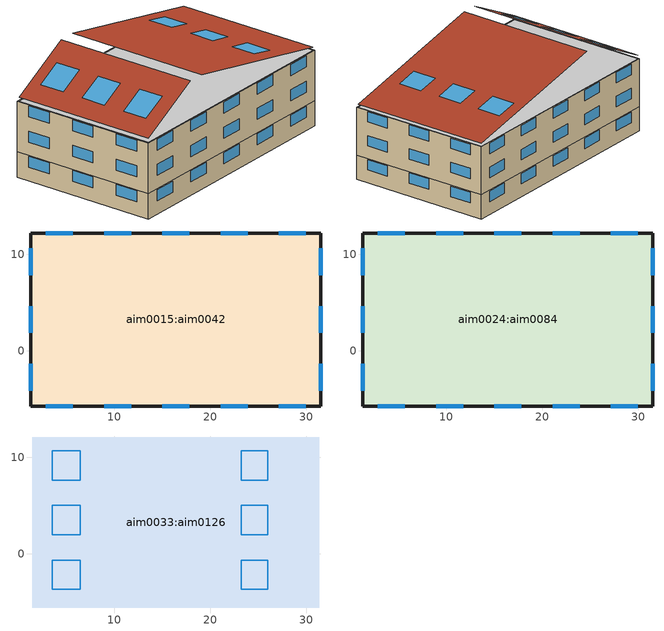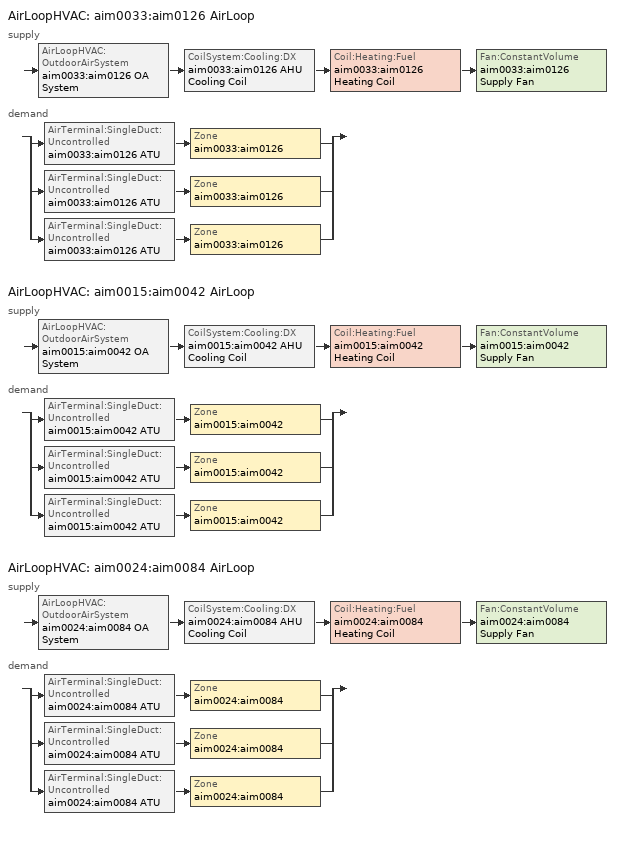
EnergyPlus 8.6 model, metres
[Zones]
aim0015:aim0042
 wall outside (Project Wall): 31.5,12.23 1.33,12.23 1.33,-5.75 31.5,-5.75 31.5,12.23 z0:3.05
 window (Project Window): 29.9,12.23 27.1,12.23 / 23.9,12.23 21.1,12.23 / 11.8,12.23 9,12.23 / 5.73,12.23 2.93,12.23 / 27.1,-5.75 29.9,-5.75 / 21.1,-5.75 23.9,-5.75 / 9,-5.75 11.8,-5.75 / 2.93,-5.75 5.73,-5.75 / 31.5,1.84 31.5,4.64 / 31.5,7.83 31.5,10.63 / 31.5,-4.15 31.5,-1.35 / 1.33,10.63 1.33,7.83 / 1.33,4.64 1.33,1.84 / 1.33,-1.35 1.33,-4.15 z1.62:2.95; 17.8,12.23 15,12.23 / 15,-5.75 17.8,-5.75 z1.59:2.92
 ceiling adiabatic (Project Internal Floor): 1.33,-5.75 1.33,12.23 31.5,12.23 31.5,-5.75 z3.05
aim0024:aim0084
 wall outside (Project Wall): 31.5,12.23 1.33,12.23 1.33,-5.75 31.5,-5.75 31.5,12.23 z3.05:9.14
 window (Project Window): 29.9,12.23 27.1,12.23 / 23.9,12.23 21.1,12.23 / 11.8,12.23 9,12.23 / 5.73,12.23 2.93,12.23 / 31.5,1.84 31.5,4.64 / 31.5,7.83 31.5,10.63 / 31.5,-4.15 31.5,-1.35 / 27.1,-5.75 29.9,-5.75 / 21.1,-5.75 23.9,-5.75 / 9,-5.75 11.8,-5.75 / 2.93,-5.75 5.73,-5.75 / 1.33,4.64 1.33,1.84 / 1.33,10.63 1.33,7.83 / 1.33,-1.35 1.33,-4.15 z4.67:5.99; 17.8,12.23 15,12.23 / 15,-5.75 17.8,-5.75 z4.64:5.97; 29.9,12.23 27.1,12.23 / 23.9,12.23 21.1,12.23 / 11.8,12.23 9,12.23 / 5.73,12.23 2.93,12.23 / 31.5,1.84 31.5,4.64 / 31.5,7.83 31.5,10.63 / 31.5,-4.15 31.5,-1.35 / 27.1,-5.75 29.9,-5.75 / 21.1,-5.75 23.9,-5.75 / 9,-5.75 11.8,-5.75 / 2.93,-5.75 5.73,-5.75 / 1.33,4.64 1.33,1.84 / 1.33,10.63 1.33,7.83 / 1.33,-1.35 1.33,-4.15 z7.71:9.04; 17.8,12.23 15,12.23 / 15,-5.75 17.8,-5.75 z7.69:9.02
 ceiling adiabatic (Project Internal Floor_reversed): 31.5,-5.75 31.5,12.23 1.33,12.23 1.33,-5.75 z3.05
 ceiling adiabatic (Air Ceiling): 1.48,-5.6 31.35,-5.6 31.35,12.08 1.48,12.08 z9.14
aim0033:aim0126
 ceiling adiabatic (Air Ceiling_reversed): 1.48,12.08 31.35,12.08 31.35,-5.6 1.48,-5.6 z9.14
 roof outside (Project Roof): 11.17,-5.6,13.72 31.35,-5.6,9.51 31.35,12.08,9.51 11.17,12.08,13.72; 1.48,-5.6,9.61 9.14,-5.6,13.72 9.14,12.08,13.72 1.48,12.08,9.61
 skylight (Project Skylight): 23.25,7.63,11.2 25.99,7.63,10.63 25.99,10.68,10.63 23.25,10.68,11.2; 23.25,1.98,11.2 25.99,1.98,10.63 25.99,5.03,10.63 23.25,5.03,11.2; 23.25,-3.72,11.2 25.99,-3.72,10.63 25.99,-0.67,10.63 23.25,-0.67,11.2; 3.57,-3.72,10.73 6.49,-3.72,12.29 6.49,-0.67,12.29 3.57,-0.67,10.73; 3.57,1.98,10.73 6.49,1.98,12.29 6.49,5.03,12.29 3.57,5.03,10.73; 3.57,7.63,10.73 6.49,7.63,12.29 6.49,10.68,12.29 3.57,10.68,10.73
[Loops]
AirLoopHVAC 'aim0033:aim0126 AirLoop'
 supply: AirLoopHVAC:OutdoorAirSystem 'aim0033:aim0126 OA System' > CoilSystem:Cooling:DX 'aim0033:aim0126 AHU Cooling Coil' > Coil:Heating:Fuel 'aim0033:aim0126 Heating Coil' > Fan:ConstantVolume 'aim0033:aim0126 Supply Fan'
 demand: split
  | AirTerminal:SingleDuct:Uncontrolled 'aim0033:aim0126 ATU' > Zone 'aim0033:aim0126'
  | AirTerminal:SingleDuct:Uncontrolled 'aim0033:aim0126 ATU' > Zone 'aim0033:aim0126'
  | AirTerminal:SingleDuct:Uncontrolled 'aim0033:aim0126 ATU' > Zone 'aim0033:aim0126'
AirLoopHVAC 'aim0015:aim0042 AirLoop'
 supply: AirLoopHVAC:OutdoorAirSystem 'aim0015:aim0042 OA System' > CoilSystem:Cooling:DX 'aim0015:aim0042 AHU Cooling Coil' > Coil:Heating:Fuel 'aim0015:aim0042 Heating Coil' > Fan:ConstantVolume 'aim0015:aim0042 Supply Fan'
 demand: split
  | AirTerminal:SingleDuct:Uncontrolled 'aim0015:aim0042 ATU' > Zone 'aim0015:aim0042'
  | AirTerminal:SingleDuct:Uncontrolled 'aim0015:aim0042 ATU' > Zone 'aim0015:aim0042'
  | AirTerminal:SingleDuct:Uncontrolled 'aim0015:aim0042 ATU' > Zone 'aim0015:aim0042'
AirLoopHVAC 'aim0024:aim0084 AirLoop'
 supply: AirLoopHVAC:OutdoorAirSystem 'aim0024:aim0084 OA System' > CoilSystem:Cooling:DX 'aim0024:aim0084 AHU Cooling Coil' > Coil:Heating:Fuel 'aim0024:aim0084 Heating Coil' > Fan:ConstantVolume 'aim0024:aim0084 Supply Fan'
 demand: split
  | AirTerminal:SingleDuct:Uncontrolled 'aim0024:aim0084 ATU' > Zone 'aim0024:aim0084'
  | AirTerminal:SingleDuct:Uncontrolled 'aim0024:aim0084 ATU' > Zone 'aim0024:aim0084'
  | AirTerminal:SingleDuct:Uncontrolled 'aim0024:aim0084 ATU' > Zone 'aim0024:aim0084'
[Building]
bldg-1: 0, City, 0.04, 0.4, FullExterior, 25, 6
[Site:Location]
4 Architecture Dr_ Singapore 117566_ Singapore: Latitude {deg}=1.30909; Longitude {deg}=103.866; Elevation {m}=39.0144
[Site:GroundTemperature:BuildingSurface]
19.527, 19.502, 19.536, 19.598, 20.002, 21.64, 22.225, 22.375, 21.449, 20.121, 19.802, 19.633
[SizingPeriod:DesignDay] Day of Month=21; Humidity Condition Type=Wetbulb; Barometric Pressure {Pa}=99063; Rain Indicator=No; Snow Indicator=No; Daylight Saving Time Indicator=No; Solar Model Indicator=ASHRAEClearSky
Name | Month | Day Type | Maximum Dry-Bulb Temperature {C} | Daily Dry-Bulb Temperature Range {deltaC} | Wetbulb or DewPoint at Maximum Dry-Bulb {C} | Wind Speed {m/s} | Wind Direction {deg} | Sky Clearness
CHICAGO Ann Htg 99.6% Condns DB | 1 | WinterDesignDay | -20.6 | 0 | -20.6 | 4.9 | 270 | 0
CHICAGO Ann Clg 99.6% Condns WB=>MDB | 7 | SummerDesignDay | 31.2 | 10.7 | 25.5 | 5.3 | 230 | 1
[Material:NoMass]
Ceiling Air Material: Roughness=MediumRough; Thermal Resistance {m2-K/W}=0.18; Thermal Absorptance=0.9; Solar Absorptance=0.7; Visible Absorptance=0.7
[WindowMaterial:SimpleGlazingSystem]
Name | U-Factor | Solar Heat Gain Coefficient
Simple Baseline | 6.81 | 0.25
Simple Skylight | 3.92 | 0.36
[Construction]
Project Roof: Built-Up Roof, Roof Insulation, Metal Surface
Project Wall: Stucco, Gypsum Plaster Board, Wall Insulation, Gypsum Plaster Board
Project Window: Simple Baseline
Project Internal Floor; Project Internal Floor_reversed: Cast Concrete
Project Skylight: Simple Skylight
Air Ceiling; Air Ceiling_reversed: Ceiling Air Material
[Material] Thermal Absorptance=0.9; Solar Absorptance=0.7; Visible Absorptance=0.7
Name | Roughness | Thickness | Conductivity | Density | Specific Heat
Built-Up Roof | Rough | 0.1 | 0.16 | 920 | 1470
Roof Insulation | MediumRough | 0.127 | 0.049 | 263 | 836.8
Metal Surface | Smooth | 0.0008 | 47.6 | 7840 | 480
Stucco | Rough | 0.0254 | 0.72 | 1856 | 840
Gypsum Plaster Board | MediumRough | 0.0159 | 0.17 | 880 | 837
Wall Insulation | Rough | 0.22 | 1.154 | 1760 | 800
Cast Concrete | Rough | 0.1 | 1.442 | 2400 | 1000
[ZoneInfiltration:DesignFlowRate] Schedule=Infiltration Schedule; Design Flow Rate Calculation Method=AirChanges/Hour; Air Change per Hour {1/hr}=0.4; Constant Term Coefficient=1; Temperature Term Coefficient=0; Velocity Term Coefficient=0; Velocity Squared Term Coefficient=0
Name | Zone or ZoneList
aim0033:aim0126 Infiltration | aim0033:aim0126
aim0015:aim0042 Infiltration | aim0015:aim0042
aim0024:aim0084 Infiltration | aim0024:aim0084
[Coil:Heating:Fuel] Availability Schedule=Always 1_BAS; Fuel Type=NaturalGas; Burner Efficiency=0.8; Nominal Capacity=autosize; Parasitic Electric Load=0
aim0033:aim0126 Heating Coil; aim0015:aim0042 Heating Coil; aim0024:aim0084 Heating Coil
[Zone] Type=1; Multiplier=1; Zone Inside Convection Algorithm=TARP; Part of Total Floor Area=Yes
Name | volume {m3} | Area {m2}
aim0033:aim0126 | 1231.029 | 527.9658
aim0015:aim0042 | 1448.577 | 528.0609
aim0024:aim0084 | 3219.059 | 528.0609
[HeatExchanger:AirToAir:SensibleAndLatent] Availability Schedule=Off_BAS; Nominal Supply Air Flow Rate=autosize; Sensible Effectiveness at 100% Heating Air Flow=0.5; Latent Effectiveness at 100% Heating Air Flow=0; Sensible Effectiveness at 75% Heating Air Flow=0.55; Latent Effectiveness at 75% Heating Air Flow=0; Sensible Effectiveness at 100% Cooling Air Flow=0.5; Latent Effectiveness at 100% Cooling Air Flow=0; Sensible Effectiveness at 75% Cooling Air Flow=0.55; Latent Effectiveness at 75% Cooling Air Flow=0; Nominal Effect Power=0; Supply Air Outlet Temperature Control=No; Heat Exchanger Type=Plate; Frost Control Type=ExhaustOnly; Threshold Temperature=-1.1; Initial Defrost Time Fraction=0.167; Rate of Defrost Time Fraction Increase=0.024; Economizer Lockout=Yes
aim0033:aim0126 Heat Recovery; aim0015:aim0042 Heat Recovery; aim0024:aim0084 Heat Recovery
[SetpointManager:Scheduled] Control Variable=Temperature
Name | Schedule | Setpoint Node or NodeList
aim0033:aim0126 Heating Supply Air Temp Manager | Always 12.8_BAS | aim0033:aim0126 Supply Path Inlet
aim0033:aim0126 Heat Recovery Air Temp Manager | Always 5_BAS | aim0033:aim0126 Heat Recovery Supply Outlet
aim0015:aim0042 Heating Supply Air Temp Manager | Always 12.8_BAS | aim0015:aim0042 Supply Path Inlet
aim0015:aim0042 Heat Recovery Air Temp Manager | Always 5_BAS | aim0015:aim0042 Heat Recovery Supply Outlet
aim0024:aim0084 Heating Supply Air Temp Manager | Always 12.8_BAS | aim0024:aim0084 Supply Path Inlet
aim0024:aim0084 Heat Recovery Air Temp Manager | Always 5_BAS | aim0024:aim0084 Heat Recovery Supply Outlet
[ElectricEquipment] Schedule=Building_Equipment_Sch; Design Level Calculation Method=Watts/Area; Watts per Zone Floor Area {W/m2}=10.76; Fraction Latent=0; Fraction Radiant=0.3; Fraction Lost=0.2
Name | Zone or ZoneList
aim0033:aim0126 ElectricEquipment | aim0033:aim0126
aim0015:aim0042 ElectricEquipment | aim0015:aim0042
aim0024:aim0084 ElectricEquipment | aim0024:aim0084
[Sizing:System]
aim0033:aim0126 AirLoop; aim0015:aim0042 AirLoop; aim0024:aim0084 AirLoop: Sensible, autosize, 0.4, 5, 0.008, 11, 0.008, 12.8, 33.11, NonCoincident, No, No, 0.008, 0.008, DesignDay, 0, 0, 0, 0, DesignDay, 0, ZoneSum, 1, CoolingDesignCapacity, autosize, HeatingDesignCapacity, autosize, VAV
[DesignSpecification:ZoneAirDistribution] Zone Air Distribution Effectiveness in Cooling Mode=1; Zone Air Distribution Effectiveness in Heating Mode=0.8
aim0033:aim0126 Air Distribution; aim0015:aim0042 Air Distribution; aim0024:aim0084 Air Distribution
[DesignSpecification:OutdoorAir] Outdoor Air Method=Sum; Outdoor Air Flow per Person=0.0003; Outdoor Air Flow per Zone Floor Area=0.0025; Outdoor Air Flow per Zone=0; Outdoor Air FLow Air Changes per Hour=0
Name | Outdoor Air FLow Rate Fraction Schedule
aim0033:aim0126 OutdoorAir | Default_Office_OA_Scheduleaim0033:aim0126
aim0015:aim0042 OutdoorAir | Default_Office_OA_Scheduleaim0015:aim0042
aim0024:aim0084 OutdoorAir | Default_Office_OA_Scheduleaim0024:aim0084
[Coil:Cooling:DX:SingleSpeed] Availability Schedule=Always 1_BAS; Gross Rated Total Cooling Capacity=autosize; Gross Rated Sensible Heat Ratio=autosize; Gross Rated Cooling COP=3.63; Rated Air Flow Rate=autosize; Rated Evaporator Fan Power Per Volume Flow Rate=773.3; Nominal Time for Condensate Removal to Begin=0; Ratio of Initial Moisture Evaporation Rate and Steady State Latent Capacity=0; Maximum Cycling Rate=0; Latent Capacity Time Constant=0; Condenser Type=AirCooled; Evaporative Condenser Effectiveness=0; Evaporative Condenser Pump Rated Power Consumption=0; Crankcase Heater Capacity=0; Maximum Outdoor Dry-Bulb Temperature for Crankcase Heater Operation=10
Name | Total Cooling Capacity Function of Temperature Curve | Total Cooling Capacity Function of Flow Fraction Curve | Energy Input Ratio Function of Temperature Curve | Energy Input Ratio Function of Flow Fraction Curve | Part Load Fraction Correlation Curve
aim0033:aim0126 Cooling Coil | aim0033:aim0126 CU DX Coil CAP-FT | aim0033:aim0126 CU DX Coil CAP-FF | aim0033:aim0126 CU DX Coil EIR-FT | aim0033:aim0126 CU DX Coil EIR-FF | aim0033:aim0126 CU DX Coil PLF
aim0015:aim0042 Cooling Coil | aim0015:aim0042 CU DX Coil CAP-FT | aim0015:aim0042 CU DX Coil CAP-FF | aim0015:aim0042 CU DX Coil EIR-FT | aim0015:aim0042 CU DX Coil EIR-FF | aim0015:aim0042 CU DX Coil PLF
aim0024:aim0084 Cooling Coil | aim0024:aim0084 CU DX Coil CAP-FT | aim0024:aim0084 CU DX Coil CAP-FF | aim0024:aim0084 CU DX Coil EIR-FT | aim0024:aim0084 CU DX Coil EIR-FF | aim0024:aim0084 CU DX Coil PLF
[CoilSystem:Cooling:DX] Availability Schedule=Always 1_BAS; Dehumidification Control Type=None; Run on Sensible Load=Yes; Run on Latent Load=No
Name | Cooling Coil
aim0033:aim0126 AHU Cooling Coil | aim0033:aim0126 Cooling Coil
aim0015:aim0042 AHU Cooling Coil | aim0015:aim0042 Cooling Coil
aim0024:aim0084 AHU Cooling Coil | aim0024:aim0084 Cooling Coil
[AirLoopHVAC] Design Supply Air Flow Rate=autosize
aim0033:aim0126 AirLoop; aim0015:aim0042 AirLoop; aim0024:aim0084 AirLoop
[Sizing:Zone] Zone Cooling Design Supply Air Temperature Input Method=TemperatureDifference; Zone Cooling Design Supply Air Temperature {C}=12.8; Zone Cooling Design Supply Air Temperature Difference {deltaC}=11; Zone Heating Design Supply Air Temperature Input Method=TemperatureDifference; Zone Heating Design Supply Air Temperature {C}=50; Zone Heating Design Supply Air Temperature Difference {deltaC}=11; Zone Cooling Design Supply Air Humidity Ratio=0.0103; Zone Heating Design Supply Air Humidity Ratio=0.0066; Zone Heating Sizing Factor=1.25; Zone Cooling Sizing Factor=1.15; Cooling Design Air Flow Method=DesignDay; Cooling Design Air Flow Rate {m3/s}=0; Cooling Minimum Air Flow per Zone Floor Area {m3/s-m2}=0.000762; Cooling Minimum Air Flow {m3/s}=0; Cooling Minimum Air Fraction=0; Heating Design Air Flow Method=DesignDay; Heating Design Air Flow Rate {m3/s}=0; Heating Maximum Air Flow per Zone Floor Area {m3/s-m2}=0.002032; Heating Maximum Air Flow {m3/s}=01415762; Heating Maximum Air Fraction=0.3
Name | Design Specification Outdoor Air Object | Design Specification Zone Air Distribution Object
aim0033:aim0126 | aim0033:aim0126 OutdoorAir | aim0033:aim0126 Air Distribution
aim0015:aim0042 | aim0015:aim0042 OutdoorAir | aim0015:aim0042 Air Distribution
aim0024:aim0084 | aim0024:aim0084 OutdoorAir | aim0024:aim0084 Air Distribution
[AirTerminal:SingleDuct:Uncontrolled] Availability Schedule=Always 1_BAS; Maximum Air Flow Rate=autosize
aim0033:aim0126 ATU; aim0015:aim0042 ATU; aim0024:aim0084 ATU
[ThermostatSetpoint:DualSetpoint]
Name | Heating Setpoint Temperature Schedule | Cooling Setpoint Temperature Schedule
Dual Setpoint Dual SPaim0033:aim0126 | Building_Heating_Sp_Scheduleaim0033:aim0126 | Building_Cooling_Sp_Scheduleaim0033:aim0126
Dual Setpoint Dual SPaim0015:aim0042 | Building_Heating_Sp_Scheduleaim0015:aim0042 | Building_Cooling_Sp_Scheduleaim0015:aim0042
Dual Setpoint Dual SPaim0024:aim0084 | Building_Heating_Sp_Scheduleaim0024:aim0084 | Building_Cooling_Sp_Scheduleaim0024:aim0084
[ZoneControl:Thermostat] Control Type Schedule=Control Type - Always 4
Name | Zone or ZoneList | Control 1
aim0033:aim0126 Thermostat | aim0033:aim0126 | Dual Setpoint Dual SPaim0033:aim0126
aim0015:aim0042 Thermostat | aim0015:aim0042 | Dual Setpoint Dual SPaim0015:aim0042
aim0024:aim0084 Thermostat | aim0024:aim0084 | Dual Setpoint Dual SPaim0024:aim0084
[Lights] Schedule=Building_Light_Sch; Design Level Calculation Method=Watts/Area; Watts per Zone Floor Area {W/m2}=12; Return Air Fraction=0; Fraction Radiant=0.32; Fraction Visible=0.23; Fraction Replaceable=0.45; Return Air Fraction Calculated from Plenum Temperature=No
Name | Zone or ZoneList
aim0033:aim0126 Lights | aim0033:aim0126
aim0015:aim0042 Lights | aim0015:aim0042
aim0024:aim0084 Lights | aim0024:aim0084
[SetpointManager:MixedAir] Control Variable=Temperature
Name | Setpoint Node or NodeList
aim0033:aim0126 Cooling Coil Air Temp Manager | aim0033:aim0126 Mixed Air Nodes
aim0033:aim0126 Heating Coil Air Temp Manager | aim0033:aim0126 Heating Coil Outlet
aim0015:aim0042 Cooling Coil Air Temp Manager | aim0015:aim0042 Mixed Air Nodes
aim0015:aim0042 Heating Coil Air Temp Manager | aim0015:aim0042 Heating Coil Outlet
aim0024:aim0084 Cooling Coil Air Temp Manager | aim0024:aim0084 Mixed Air Nodes
aim0024:aim0084 Heating Coil Air Temp Manager | aim0024:aim0084 Heating Coil Outlet
[SetpointManager:Warmest] Control Variable=Temperature; Minimum Setpoint Temperature=12.8; Maximum Setpoint Temperature=15.1; Strategy=MaximumTemperature
Name | HVAC Air Loop | Setpoint Node or NodeList
aim0033:aim0126 Air Reset | aim0033:aim0126 AirLoop | aim0033:aim0126 Supply Fan Outlet
aim0015:aim0042 Air Reset | aim0015:aim0042 AirLoop | aim0015:aim0042 Supply Fan Outlet
aim0024:aim0084 Air Reset | aim0024:aim0084 AirLoop | aim0024:aim0084 Supply Fan Outlet
[People]
aim0033:aim0126 People: aim0033:aim0126, Building_OCC_Sch, People, 0, 0.3, autocalculate, Activity Schedule, 3.82e-08, No, ZoneAveraged
aim0015:aim0042 People: aim0015:aim0042, Building_OCC_Sch, People, 0, 0.3, autocalculate, Activity Schedule, 3.82e-08, No, ZoneAveraged
aim0024:aim0084 People: aim0024:aim0084, Building_OCC_Sch, People, 0, 0.3, autocalculate, Activity Schedule, 3.82e-08, No, ZoneAveraged
[Controller:OutdoorAir] Minimum Outdoor Air Flow Rate=autosize; Maximum Outdoor Air Flow Rate=autosize; Economizer Control Type=NoEconomizer; Economizer Control Action Type=MinimumFlowWithBypass; Economizer Maximum Limit Dry-Bulb Temperature=24; Lockout Type=NoLockout; Minimum Limit Type=FixedMinimum; Minimum Outdoor Air Schedule=OAMinFracSch_BAS; High Humidity Control=No; Control High Indoor Humidity Based on Outdoor Humidity Ratio=Yes; Heat Recovery Bypass Control Type=BypassWhenOAFlowGreaterThanMinimum
aim0033:aim0126 OA Controller; aim0015:aim0042 OA Controller; aim0024:aim0084 OA Controller
[Zone equipment]
aim0033:aim0126: aim0033:aim0126 ATU
aim0015:aim0042: aim0015:aim0042 ATU
aim0024:aim0084: aim0024:aim0084 ATU
[Fan:ConstantVolume] Availability Schedule=On_BAS; Fan Total Efficiency=0.6; Pressure Rise=600; Maximum Flow Rate=autosize; Motor Efficiency=0.9; Motor In Airstream Fraction=1
aim0033:aim0126 Supply Fan; aim0015:aim0042 Supply Fan; aim0024:aim0084 Supply Fan
[AvailabilityManager:NightCycle] Applicability Schedule=Always 1_BAS; Fan Schedule=On_BAS; Control Type=CycleOnAny; Thermostat Tolerance=1; Cycling Run Time=1800
aim0033:aim0126 Availability; aim0015:aim0042 Availability; aim0024:aim0084 Availability
[Curve:Quadratic]
Name | Coefficient1 Constant | Coefficient2 x | Coefficient3 x**2 | Minimum Value of x | Maximum Value of x
aim0033:aim0126 CU DX Coil Cap-FF; aim0015:aim0042 CU DX Coil Cap-FF; aim0024:aim0084 CU DX Coil Cap-FF | 0.8 | 0.2 | 0 | 0.5 | 1.5
aim0033:aim0126 CU DX Coil EIR-FF; aim0015:aim0042 CU DX Coil EIR-FF; aim0024:aim0084 CU DX Coil EIR-FF | 1.1552 | -0.1808 | 0.0256 | 0.5 | 1.5
aim0033:aim0126 CU DX Coil PLF; aim0015:aim0042 CU DX Coil PLF; aim0024:aim0084 CU DX Coil PLF | 0.85 | 0.15 | 0 | 0 | 1
[Curve:Biquadratic] Minimum Value of x=12.77778; Maximum Value of x=23.88889; Minimum Value of y=18; Maximum Value of y=46.11111
Name | Coefficient1 Constant | Coefficient2 x | Coefficient3 x**2 | Coefficient4 y | Coefficient5 y**2 | Coefficient6 x**y | Input UnitsX | Input UnitsY | Output Units
aim0033:aim0126 CU DX Coil Cap-FT; aim0015:aim0042 CU DX Coil Cap-FT; aim0024:aim0084 CU DX Coil Cap-FT | 0.942588 | 0.00954335 | 0.00068377 | -0.0110427 | 5.249e-06 | -9.72e-06 | Temperature | Temperature | Dimensionless
aim0033:aim0126 CU DX Coil EIR-FT; aim0015:aim0042 CU DX Coil EIR-FT; aim0024:aim0084 CU DX Coil EIR-FT | 0.342414 | 0.034885 | -0.0006237 | 0.00497722 | 0.000437951 | -0.000728028
[Schedule:Compact]
Building_OCC_Sch: Through: 12/31, For: SummerDesignDay, Until: 06:00, 0, Until: 22:00, 1, Until: 24:00, 0.05, For: Weekdays, Until: 06:00, 0, Until: 07:00, 0.1, Until: 08:00, 0.2, Until: 12:00, 0.95, Until: 13:00, 0.5, Until: 17:00, 0.95, Until: 18:00, 0.7, Until: 20:00, 0.4, Until: 22:00, 0.1, Until: 24:00, 0.05, For: Saturday, Until: 06:00, 0, Until: 08:00, 0.1, Until: 14:00, 0.5, Until: 17:00, 0.1, Until: 24:00, 0, For: AllOtherDays, Until: 24:00, 0
Activity Schedule: Through: 12/31, For: AllDays, Until: 24:00, 126
Building_Light_Sch; Building_Equipment_Sch: Through: 12/31, For: Weekdays, Until: 05:00, 0.05, Until: 07:00, 0.1, Until: 08:00, 0.3, Until: 17:00, 0.9, Until: 18:00, 0.7, Until: 20:00, 0.5, Until: 22:00, 0.3, Until: 23:00, 0.1, Until: 24:00, 0.05, For: Saturday, Until: 06:00, 0.05, Until: 08:00, 0.1, Until: 14:00, 0.5, Until: 17:00, 0.15, Until: 24:00, 0.05, For SummerDesignDay, Until: 24:00, 1, For: WinterDesignDay, Until: 24:00, 0, For: AllOtherDays, Until: 24:00, 0.05
Infiltration Schedule; Default_Office_OA_Scheduleaim0033:aim0126; Default_Office_OA_Scheduleaim0015:aim0042; Default_Office_OA_Scheduleaim0024:aim0084: Through: 12/31, For: AllDays, Until: 24:00, 1
Control Type - Always 4: Through: 12/31, For: AllDays, Until: 24:00, 4
Building_Heating_Sp_Scheduleaim0033:aim0126; Building_Heating_Sp_Scheduleaim0015:aim0042; Building_Heating_Sp_Scheduleaim0024:aim0084: Through: 12/31, For: Weekdays, Until: 06:00, 15.6, Until: 22:00, 21, Until: 24:00, 15.6, For: Saturday, Until: 06:00, 15.6, Until: 18:00, 21, Until: 24:00, 15.6, For SummerDesignDay, Until: 24:00, 15.6, For: WinterDesignDay, Until: 24:00, 21, For: AllOtherDays, Until: 24:00, 15.6
Building_Cooling_Sp_Scheduleaim0033:aim0126; Building_Cooling_Sp_Scheduleaim0015:aim0042; Building_Cooling_Sp_Scheduleaim0024:aim0084: Through: 12/31, For: Weekdays SummerDesignDay, Until: 06:00, 26.7, Until: 22:00, 24, Until: 24:00, 26.7, For: Saturday, Until: 06:00, 26.7, Until: 18:00, 24, Until: 24:00, 26.7, For: WinterDesignDay, Until: 24:00, 26.7, For: AllOtherDays, Until: 24:00, 26.7
Off_BAS: Through:12/31, For: AllDays, Until: 24:00, 0
On_BAS; Always 1_BAS: Through:12/31, For: AllDays, Until: 24:00, 1
Always 5_BAS: Through:12/31, For: AllDays, Until: 24:00, 5
Always 12.8_BAS: Through:12/31, For: AllDays, Until: 24:00, 12.8
OAMinFracSch_BAS: Through:12/31, For: AllDays, Until: 24:00, 0.25
